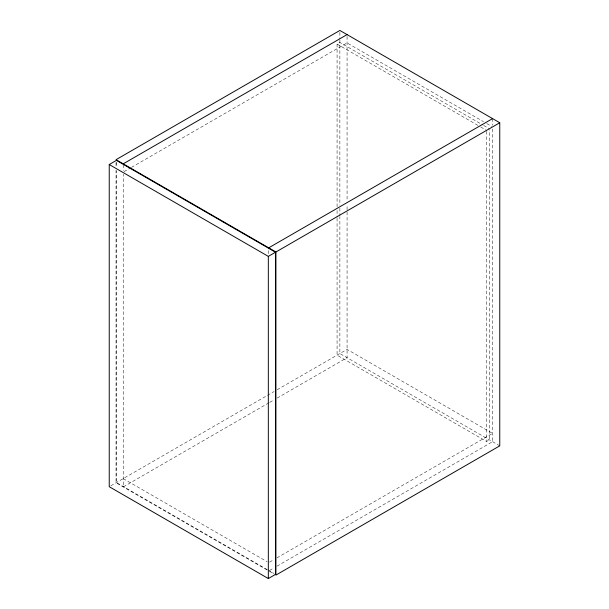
<?xml version="1.0" encoding="UTF-8"?>
<svg xmlns="http://www.w3.org/2000/svg" width="609" height="609" viewBox="0 0 609 609"><rect width="100%" height="100%" fill="white"/><g stroke="black" fill="none" stroke-linecap="round" stroke-linejoin="round"><path stroke-width="0.46" stroke-dasharray="3.04 2.28" d="M337.074 206.748L337.074 44.069L339.875 42.447L482.8 124.967M124.046 171.669L130.63 167.871M131.453 167.399L347.069 42.912L483.523 121.693M110.838 485.776L274.042 391.557M277.118 389.775L347.069 349.391L492.567 433.395L276.958 557.874M268.889 402.831L123.224 486.934L123.224 174.296M269.711 402.359L273.829 399.984M277.118 398.08L347.069 357.696L347.069 204.7M269.551 562.153L273.662 559.778M337.074 218.167L337.074 355.161L486.576 441.472L489.37 439.85L489.37 129.709M269.551 570.458L273.662 568.083M276.958 566.18L492.567 441.7L492.567 129.062M486.812 123.597L491.745 126.444M483.622 125.439L489.37 128.758M337.074 44.069L479.999 126.581M480.821 127.06L486.576 130.379M499.761 445.857L339.875 353.54L339.875 216.545M123.224 478.621L267.085 561.681M267.321 569.659L116.433 482.549L116.433 170.832M268.143 570.138L273.883 573.45M267.085 569.986L116.03 482.777L116.03 170.139M269.528 571.394L274.324 574.165M492.567 118.61L492.567 125.256M486.576 131.331L486.576 441.472M347.069 36.449L347.069 200.901M339.875 32.353L339.875 38.999M339.875 39.95L339.875 205.134M339.875 208.149L339.875 215.753M337.074 210.554L337.074 217.215M268.721 250.611L268.721 254.493M123.224 164.765L123.224 170.49M116.433 162.276L116.433 167.033M116.03 162.534L116.03 166.341"/><path stroke-width="0.91" d="M109.239 164.529L116.433 160.38L275.519 252.225L275.519 574.394L268.325 578.55L109.239 486.698L109.239 164.529L268.325 256.381L275.519 252.225M123.224 163.836L347.069 34.606M268.721 247.84L492.567 118.61M275.923 251.997L499.761 122.759L499.761 445.857L275.923 575.086L275.923 251.997L116.03 159.687L339.875 30.45L499.761 122.759M268.325 256.381L268.325 578.55"/></g></svg>
